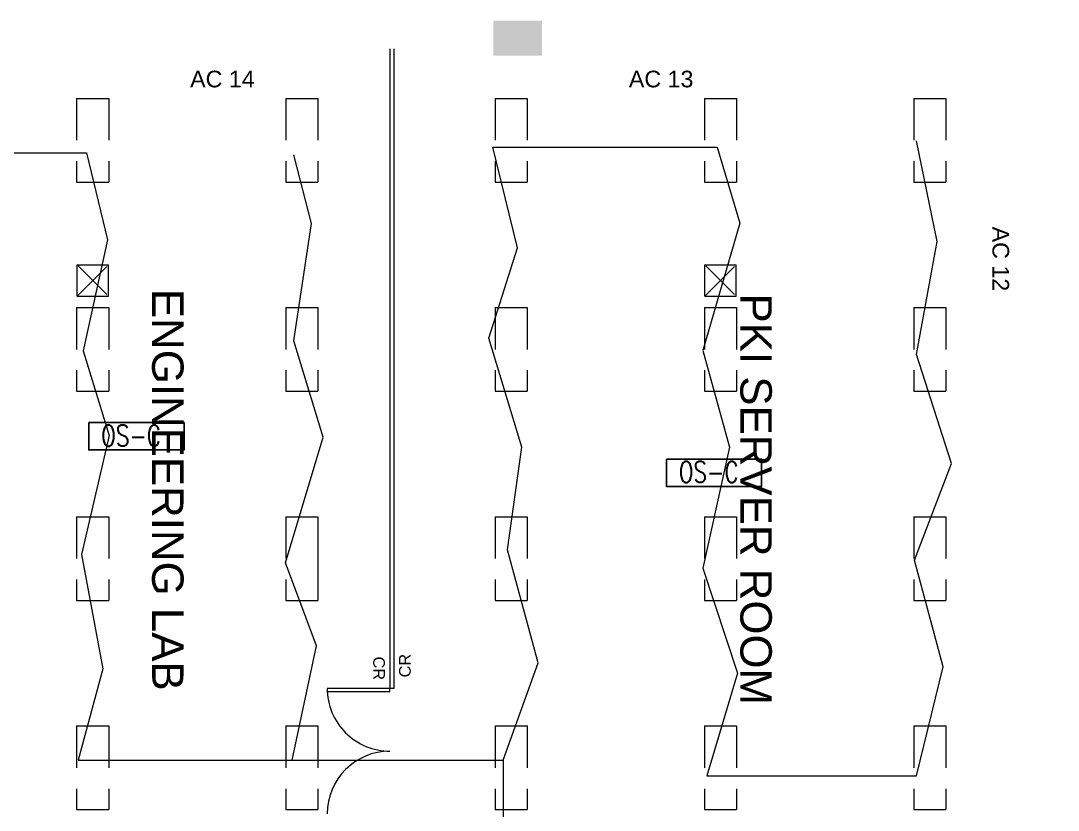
# Model space of a CAD drawing. Extents: x -6172 to 8039, y -4082 to 1639.
# Drawn here: x 1383 to 1978, y 593 to 1046 of the extents above; entities that cross this region are included whole.
import ezdxf

# ---------------------------------------------------------------- set-up
doc = ezdxf.new("R2010")
doc.units = 0
doc.header["$LTSCALE"] = 96
doc.header["$MEASUREMENT"] = 0
doc.linetypes.add('SHORT_DASHES', pattern=[0.375, 0.25, -0.125])
doc.layers.get('0').update_dxf_attribs({"linetype": 'CONTINUOUS', "lineweight": 0})
for name, color, linetype, lineweight in [('21', 7, 'CONTINUOUS', 0), ('A-ANNO-RMNA', 4, 'CONTINUOUS', 0), ('A-DOOR', 2, 'CONTINUOUS', 0), ('A-GRID-COLS', 2, 'CONTINUOUS', 0), ('A-PATT-WALL', 1, 'CONTINUOUS', 0), ('A-WALL-FULL', 6, 'CONTINUOUS', 0), ('FLT-Bus 4', 120, 'CONTINUOUS', 0), ('NTS_NOT_TO_STANDARDS', 7, 'CONTINUOUS', 0)]:
    doc.layers.add(name, color=color, linetype=linetype, lineweight=lineweight)
doc.layers.add('FLT-Occupancy-Sensor', color=160, linetype='CONTINUOUS')
doc.styles.add('ARIAL', font='ARIAL', dxfattribs={"height": 0.2})
doc.styles.add('SIM-00', font='SIMPLEX.SHX', dxfattribs={"width": 0.75})

# ---------------------------------------------------------------- blocks, each defined once
blk = doc.blocks.new('ZZ000001')
at = {"layer": '21', "color": 7, "linetype": 'SHORT_DASHES'}
for p, q in [((1414.95, 1000.99), (1414.95, 952.99)), ((1414.95, 1000.99), (1433.33, 1000.99)), ((1433.33, 1000.99), (1433.33, 952.99)), ((1534.96, 1000.99), (1534.96, 952.99)), ((1534.96, 1000.99), (1553.33, 1000.99)), ((1553.33, 1000.99), (1553.33, 952.99)), ((1654.96, 1000.99), (1654.96, 952.99)), ((1654.96, 1000.99), (1673.34, 1000.99)), ((1673.34, 1000.99), (1673.34, 952.99)), ((1774.97, 1000.99), (1774.97, 952.99)), ((1774.97, 1000.99), (1793.35, 1000.99)), ((1793.35, 1000.99), (1793.35, 952.99)), ((1894.98, 1000.99), (1894.98, 952.99)), ((1894.98, 1000.99), (1913.35, 1000.99)), ((1913.35, 1000.99), (1913.35, 952.99)), ((1414.95, 952.99), (1433.33, 952.99)), ((1534.96, 952.99), (1553.33, 952.99)), ((1654.96, 952.99), (1673.34, 952.99)), ((1774.97, 952.99), (1793.35, 952.99)), ((1894.98, 952.99), (1913.35, 952.99)), ((1415.2, 887.49), (1433.2, 905.49)), ((1415.2, 905.49), (1433.2, 887.49)), ((1415.2, 887.49), (1415.2, 905.49)), ((1415.2, 905.49), (1433.2, 905.49)), ((1433.2, 887.49), (1433.2, 905.49)), ((1775.22, 887.49), (1793.22, 905.49)), ((1775.22, 905.49), (1793.22, 887.49)), ((1775.22, 887.49), (1775.22, 905.49)), ((1775.22, 905.49), (1793.22, 905.49)), ((1793.22, 887.49), (1793.22, 905.49)), ((1415.2, 887.49), (1433.2, 887.49)), ((1775.22, 887.49), (1793.22, 887.49)), ((1414.95, 880.99), (1414.95, 832.98)), ((1414.95, 880.99), (1433.33, 880.99)), ((1433.33, 880.99), (1433.33, 832.98)), ((1534.96, 880.99), (1534.96, 832.98)), ((1534.96, 880.99), (1553.33, 880.99)), ((1553.33, 880.99), (1553.33, 832.98)), ((1654.96, 880.99), (1654.96, 832.98)), ((1654.96, 880.99), (1673.34, 880.99)), ((1673.34, 880.99), (1673.34, 832.98)), ((1774.97, 880.99), (1774.97, 832.98)), ((1774.97, 880.99), (1793.35, 880.99)), ((1793.35, 880.99), (1793.35, 832.98)), ((1894.98, 880.99), (1894.98, 832.98)), ((1894.98, 880.99), (1913.35, 880.99)), ((1913.35, 880.99), (1913.35, 832.98)), ((1414.95, 832.98), (1433.33, 832.98)), ((1534.96, 832.98), (1553.33, 832.98)), ((1654.96, 832.98), (1673.34, 832.98)), ((1774.97, 832.98), (1793.35, 832.98)), ((1894.98, 832.98), (1913.35, 832.98)), ((1414.95, 760.98), (1414.95, 712.98)), ((1414.95, 760.98), (1433.33, 760.98)), ((1433.33, 760.98), (1433.33, 712.98)), ((1534.96, 760.98), (1534.96, 712.98)), ((1534.96, 760.98), (1553.33, 760.98)), ((1654.96, 760.98), (1654.96, 712.98)), ((1654.96, 760.98), (1673.34, 760.98)), ((1673.34, 760.98), (1673.34, 712.98)), ((1774.97, 760.98), (1774.97, 712.98)), ((1774.97, 760.98), (1793.35, 760.98)), ((1793.35, 760.98), (1793.35, 712.98)), ((1894.98, 760.98), (1894.98, 712.98)), ((1894.98, 760.98), (1913.35, 760.98)), ((1913.35, 760.98), (1913.35, 712.98)), ((1414.95, 712.98), (1433.33, 712.98)), ((1534.96, 712.98), (1553.33, 712.98)), ((1654.96, 712.98), (1673.34, 712.98)), ((1774.97, 712.98), (1793.35, 712.98)), ((1894.98, 712.98), (1913.35, 712.98)), ((1414.95, 640.97), (1414.95, 592.97)), ((1414.95, 640.97), (1433.33, 640.97)), ((1433.33, 640.97), (1433.33, 592.97)), ((1534.96, 640.97), (1534.96, 592.97)), ((1534.96, 640.97), (1553.33, 640.97)), ((1553.33, 640.97), (1553.33, 592.97)), ((1654.96, 640.97), (1654.96, 592.97)), ((1654.96, 640.97), (1673.34, 640.97)), ((1673.34, 640.97), (1673.34, 592.97)), ((1774.97, 640.97), (1774.97, 592.97)), ((1774.97, 640.97), (1793.35, 640.97)), ((1793.35, 640.97), (1793.35, 592.97)), ((1894.98, 640.97), (1894.98, 592.97)), ((1894.98, 640.97), (1913.35, 640.97)), ((1913.35, 640.97), (1913.35, 592.97)), ((1414.95, 592.97), (1433.33, 592.97)), ((1534.96, 592.97), (1553.33, 592.97)), ((1654.96, 592.97), (1673.34, 592.97)), ((1774.97, 592.97), (1793.35, 592.97)), ((1894.98, 592.97), (1913.35, 592.97))]:
    blk.add_line(p, q, dxfattribs=at)
at = {"layer": '21', "color": 7, "linetype": 'Continuous'}
blk.add_line((1553.33, 760.98), (1553.33, 712.98), dxfattribs=at)
blk = doc.blocks.new('FLT-Occupancy Sensor Ceiling')
at = {"layer": 'FLT-Occupancy-Sensor'}
blk.add_lwpolyline([(0, 0), (54.64, 0), (54.64, -15.71), (0, -15.71)], close=True, dxfattribs=at)
at = {"layer": 'FLT-Occupancy-Sensor', "insert": (7.08, -1.46), "char_height": 12, "width": 54.6376, "attachment_point": 1, "style": 'SIM-00'}
blk.add_mtext('OS-C', dxfattribs=at)

msp = doc.modelspace()

# ---------------------------------------------------------------- linework, layer by layer
at = {"layer": 'A-DOOR'}
for p, q in [((1594.63, 662.53), (1558.63, 662.53)), ((1558.63, 662.53), (1558.63, 660.78)), ((1558.63, 660.78), (1594.63, 660.78)), ((1594.63, 660.78), (1594.63, 662.53))]:
    msp.add_line(p, q, dxfattribs=at)
for centre, start, end in [((1594.63, 662.53), 179.99998, 270), ((1594.63, 590.53), 90, 180)]:
    msp.add_arc(centre, 36, start, end, dxfattribs=at)
at = {"layer": 'A-GRID-COLS', "const_width": 0.00174}
for points in [[(1653.87, 1045.5), (1681.88, 1025.5)], [(1681.88, 1045.5), (1653.87, 1045.5), (1653.87, 1025.5), (1681.88, 1025.5), (1681.88, 1045.5), (1653.87, 1025.5)], [(1667.87, 1035.5), (1667.87, 1035.5)]]:
    msp.add_lwpolyline(points, dxfattribs=at)
at = {"layer": 'A-PATT-WALL'}
msp.add_solid([(1653.87, 1045.5), (1681.88, 1045.5), (1653.87, 1025.5), (1681.88, 1025.5)], dxfattribs=at)
at = {"layer": 'A-WALL-FULL'}
for p, q in [((1594.64, 662.52), (1594.65, 1029.49)), ((1596.89, 1029.49), (1596.88, 662.52)), ((1596.88, 662.52), (1594.64, 662.52))]:
    msp.add_line(p, q, dxfattribs=at)
at = {"layer": 'A-WALL-FULL', "const_width": 0.00174}
for points in [[(1977.86, 1045.49), (-143.01, 1045.53)], [(1977.81, -1734.33), (1977.86, 1045.49)], [(1653.87, 1029.49), (1349.89, 1029.5)], [(1961.85, 1029.49), (1681.88, 1029.49)], [(1961.84, 567.52), (1961.85, 1029.49)]]:
    msp.add_lwpolyline(points, dxfattribs=at)
at = {"layer": 'FLT-Bus 4'}
for points in [[(1538.47, 621.4), (1659.6, 621.4), (1679.64, 677.23), (1661.96, 742.05), (1670.21, 800.97), (1651.35, 863.43), (1667.85, 915.28), (1653.7, 973.02), (1782.22, 973.02), (1795.19, 929.42), (1773.97, 856.36), (1789.3, 800.97), (1773.97, 731.44), (1794.01, 671.34), (1776.33, 612.41), (1896.59, 612.41), (1911.92, 674.87), (1895.41, 736.15), (1916.64, 791.54), (1896.59, 854), (1908.38, 918.82), (1896.59, 976.56)], [(1300.2, 624.47), (1313.97, 675.3), (1298.08, 736.71), (1321.39, 790.72), (1299.14, 857.43), (1318.21, 914.61), (1298.08, 969.67), (1420.52, 969.67), (1432.69, 919.87), (1418.65, 856.25), (1433.63, 807.59), (1417.71, 739.29), (1429.88, 673.79), (1415.84, 621.4), (1538.47, 621.4), (1552.52, 686.89), (1534.73, 734.61), (1556.26, 806.66), (1539.41, 861.86), (1549.71, 929.23), (1539.41, 968.53)], [(1659.6, 621.4), (1659.6, 496.97), (1675.15, 437.5), (1660.39, 383.39), (1673.51, 310.42), (1660.39, 260.41), (1778.51, 260.41), (1792.45, 321.9), (1778.51, 385.85), (1800.65, 440.78), (1780.15, 498.17), (1900.72, 498.17), (1923.69, 434.22), (1897.44, 373.55), (1920.41, 314.52), (1897.44, 261.23)]]:
    msp.add_lwpolyline(points, dxfattribs=at)

# ---------------------------------------------------------------- block references
msp.add_blockref('ZZ000001', (0, 0))
at = {"layer": 'FLT-Occupancy-Sensor'}
for p in [(1421.91, 815.01), (1753.11, 794.09)]:
    msp.add_blockref('FLT-Occupancy Sensor Ceiling', p, dxfattribs=at)

# ---------------------------------------------------------------- texts
at = {"layer": 'A-ANNO-RMNA', "style": 'ARIAL'}
for s, p in [('ENGINEERING LAB', (1458.22, 891.75)), ('PKI SERVER ROOM', (1795.57, 889.07))]:
    msp.add_text(s, height=18, rotation=270, dxfattribs=at).set_placement(p)
at = {"layer": 'NTS_NOT_TO_STANDARDS', "style": 'ARIAL'}
for s, height, rotation, p in [('AC 14', 9.544, 0.00217, (1480.01, 1007.33)), ('AC 13', 9.544, 0.00217, (1731.6, 1007.33)), ('AC 12', 9.544, 270.00217, (1940.12, 927.42)), ('CR', 6.703, 270, (1585, 680.81)), ('CR', 6.703, 90, (1606.52, 668.85))]:
    msp.add_text(s, height=height, rotation=rotation, dxfattribs=at).set_placement(p)

doc.saveas('drawing.dxf')
